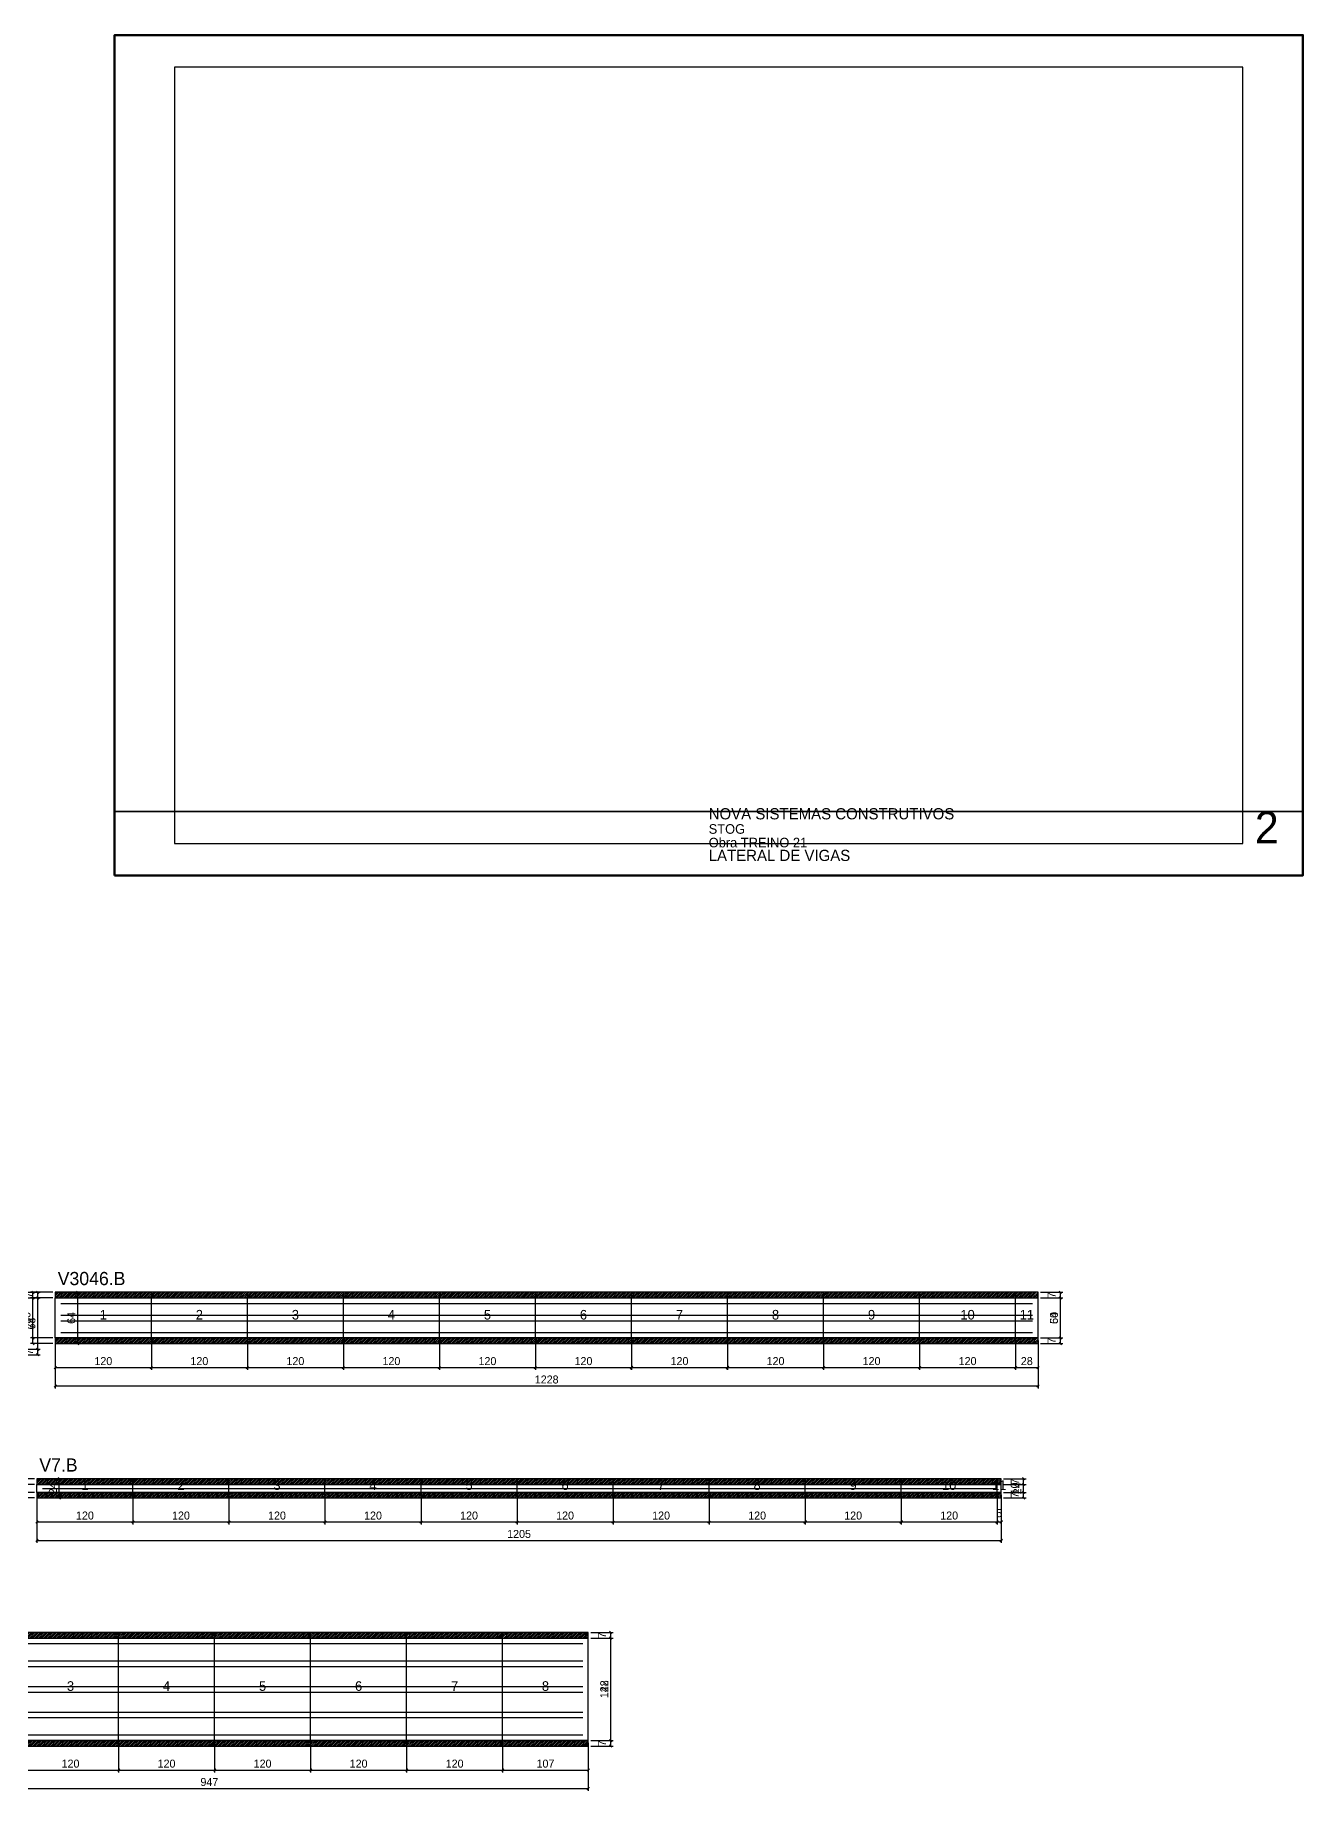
# Model space of a CAD drawing. Extents: x -10500 to 3070, y -7991 to 1250.
# Drawn here: x 1486 to 3070, y -944 to 1250 of the extents above; entities that cross this region are included whole.
import ezdxf
from ezdxf.enums import TextEntityAlignment as Align

# ---------------------------------------------------------------- set-up
doc = ezdxf.new("R2010")
doc.units = 0
for name, color, linetype in [('5', 5, 'Continuous'), ('CARIMBO', 255, 'Continuous'), ('COTA', 241, 'Continuous'), ('Folhas', 255, 'Continuous'), ('NOMENCLATURA', 7, 'Continuous'), ('Painéis', 200, 'Continuous'), ('SARR_2.2x7', 40, 'Continuous'), ('SCO-___-LAJ', 224, 'Continuous')]:
    doc.layers.add(name, color=color, linetype=linetype)
doc.dimstyles.new('PAINEL', dxfattribs={"dimtxt": 10, "dimasz": 3, "dimexe": 3, "dimexo": 3, "dimgap": 3, "dimtad": 1, "dimblk": 'OBLIQUE', "dimblk1": 'OBLIQUE', "dimcen": 2.5, "dimclrd": 4, "dimclre": 4, "dimclrt": 240, "dimazin": 3, "dimtfac": 1, "dimtmove": 0, "dimatfit": 3})

# ---------------------------------------------------------------- blocks, each defined once
blk = doc.blocks.new('_OBLIQUE')
at = {"color": 0, "linetype": 'BYBLOCK'}
blk.add_line((-0.5, -0.5), (0.5, 0.5), dxfattribs=at)

msp = doc.modelspace()

# ---------------------------------------------------------------- hatches: boundary and pattern name
at = {"layer": 'COTA'}
h = msp.add_hatch(dxfattribs=at)
h.set_pattern_fill('ANSI31', scale=0.5)
h.paths.add_polyline_path([(1511, -328), (1631, -328), (1631, -321), (1511, -321)])
h = msp.add_hatch(dxfattribs=at)
h.set_pattern_fill('ANSI31', scale=0.5)
h.paths.add_polyline_path([(1631, -328), (1751, -328), (1751, -321), (1631, -321)])
h = msp.add_hatch(dxfattribs=at)
h.set_pattern_fill('ANSI31', scale=0.5)
h.paths.add_polyline_path([(1751, -328), (1871, -328), (1871, -321), (1751, -321)])
h = msp.add_hatch(dxfattribs=at)
h.set_pattern_fill('ANSI31', scale=0.5)
h.paths.add_polyline_path([(1871, -328), (1991, -328), (1991, -321), (1871, -321)])
h = msp.add_hatch(dxfattribs=at)
h.set_pattern_fill('ANSI31', scale=0.5)
h.paths.add_polyline_path([(1991, -328), (2111, -328), (2111, -321), (1991, -321)])
h = msp.add_hatch(dxfattribs=at)
h.set_pattern_fill('ANSI31', scale=0.5)
h.paths.add_polyline_path([(2111, -328), (2231, -328), (2231, -321), (2111, -321)])
h = msp.add_hatch(dxfattribs=at)
h.set_pattern_fill('ANSI31', scale=0.5)
h.paths.add_polyline_path([(2231, -328), (2351, -328), (2351, -321), (2231, -321)])
h = msp.add_hatch(dxfattribs=at)
h.set_pattern_fill('ANSI31', scale=0.5)
h.paths.add_polyline_path([(2351, -328), (2471, -328), (2471, -321), (2351, -321)])
h = msp.add_hatch(dxfattribs=at)
h.set_pattern_fill('ANSI31', scale=0.5)
h.paths.add_polyline_path([(2471, -328), (2591, -328), (2591, -321), (2471, -321)])
h = msp.add_hatch(dxfattribs=at)
h.set_pattern_fill('ANSI31', scale=0.5)
h.paths.add_polyline_path([(2591, -328), (2711, -328), (2711, -321), (2591, -321)])
h = msp.add_hatch(dxfattribs=at)
h.set_pattern_fill('ANSI31', scale=0.5)
h.paths.add_polyline_path([(2711, -328), (2739, -328), (2739, -321), (2711, -321)])
h = msp.add_hatch(dxfattribs=at)
h.set_pattern_fill('ANSI31', scale=0.5)
h.paths.add_polyline_path([(1511, -385), (1631, -385), (1631, -378), (1511, -378)])
h = msp.add_hatch(dxfattribs=at)
h.set_pattern_fill('ANSI31', scale=0.5)
h.paths.add_polyline_path([(1631, -385), (1751, -385), (1751, -378), (1631, -378)])
h = msp.add_hatch(dxfattribs=at)
h.set_pattern_fill('ANSI31', scale=0.5)
h.paths.add_polyline_path([(1751, -385), (1871, -385), (1871, -378), (1751, -378)])
h = msp.add_hatch(dxfattribs=at)
h.set_pattern_fill('ANSI31', scale=0.5)
h.paths.add_polyline_path([(1871, -385), (1991, -385), (1991, -378), (1871, -378)])
h = msp.add_hatch(dxfattribs=at)
h.set_pattern_fill('ANSI31', scale=0.5)
h.paths.add_polyline_path([(1991, -385), (2111, -385), (2111, -378), (1991, -378)])
h = msp.add_hatch(dxfattribs=at)
h.set_pattern_fill('ANSI31', scale=0.5)
h.paths.add_polyline_path([(2111, -385), (2231, -385), (2231, -378), (2111, -378)])
h = msp.add_hatch(dxfattribs=at)
h.set_pattern_fill('ANSI31', scale=0.5)
h.paths.add_polyline_path([(2231, -385), (2351, -385), (2351, -378), (2231, -378)])
h = msp.add_hatch(dxfattribs=at)
h.set_pattern_fill('ANSI31', scale=0.5)
h.paths.add_polyline_path([(2351, -385), (2471, -385), (2471, -378), (2351, -378)])
h = msp.add_hatch(dxfattribs=at)
h.set_pattern_fill('ANSI31', scale=0.5)
h.paths.add_polyline_path([(2471, -385), (2591, -385), (2591, -378), (2471, -378)])
h = msp.add_hatch(dxfattribs=at)
h.set_pattern_fill('ANSI31', scale=0.5)
h.paths.add_polyline_path([(2591, -385), (2711, -385), (2711, -378), (2591, -378)])
h = msp.add_hatch(dxfattribs=at)
h.set_pattern_fill('ANSI31', scale=0.5)
h.paths.add_polyline_path([(2711, -385), (2739, -385), (2739, -378), (2711, -378)])
h = msp.add_hatch(dxfattribs=at)
h.set_pattern_fill('ANSI31', scale=0.5)
h.paths.add_polyline_path([(1488, -561), (1608, -561), (1608, -554), (1488, -554)])
h = msp.add_hatch(dxfattribs=at)
h.set_pattern_fill('ANSI31', scale=0.5)
h.paths.add_polyline_path([(1608, -561), (1728, -561), (1728, -554), (1608, -554)])
h = msp.add_hatch(dxfattribs=at)
h.set_pattern_fill('ANSI31', scale=0.5)
h.paths.add_polyline_path([(1728, -561), (1848, -561), (1848, -554), (1728, -554)])
h = msp.add_hatch(dxfattribs=at)
h.set_pattern_fill('ANSI31', scale=0.5)
h.paths.add_polyline_path([(1848, -561), (1968, -561), (1968, -554), (1848, -554)])
h = msp.add_hatch(dxfattribs=at)
h.set_pattern_fill('ANSI31', scale=0.5)
h.paths.add_polyline_path([(1968, -561), (2088, -561), (2088, -554), (1968, -554)])
h = msp.add_hatch(dxfattribs=at)
h.set_pattern_fill('ANSI31', scale=0.5)
h.paths.add_polyline_path([(2088, -561), (2208, -561), (2208, -554), (2088, -554)])
h = msp.add_hatch(dxfattribs=at)
h.set_pattern_fill('ANSI31', scale=0.5)
h.paths.add_polyline_path([(2208, -561), (2328, -561), (2328, -554), (2208, -554)])
h = msp.add_hatch(dxfattribs=at)
h.set_pattern_fill('ANSI31', scale=0.5)
h.paths.add_polyline_path([(2328, -561), (2448, -561), (2448, -554), (2328, -554)])
h = msp.add_hatch(dxfattribs=at)
h.set_pattern_fill('ANSI31', scale=0.5)
h.paths.add_polyline_path([(2448, -561), (2568, -561), (2568, -554), (2448, -554)])
h = msp.add_hatch(dxfattribs=at)
h.set_pattern_fill('ANSI31', scale=0.5)
h.paths.add_polyline_path([(2568, -561), (2688, -561), (2688, -554), (2568, -554)])
h = msp.add_hatch(dxfattribs=at)
h.set_pattern_fill('ANSI31', scale=0.5)
h.paths.add_polyline_path([(2688, -561), (2693, -561), (2693, -554), (2688, -554)])
h = msp.add_hatch(dxfattribs=at)
h.set_pattern_fill('ANSI31', scale=0.5)
h.paths.add_polyline_path([(1488, -578), (1608, -578), (1608, -571), (1488, -571)])
h = msp.add_hatch(dxfattribs=at)
h.set_pattern_fill('ANSI31', scale=0.5)
h.paths.add_polyline_path([(1608, -578), (1728, -578), (1728, -571), (1608, -571)])
h = msp.add_hatch(dxfattribs=at)
h.set_pattern_fill('ANSI31', scale=0.5)
h.paths.add_polyline_path([(1728, -578), (1848, -578), (1848, -571), (1728, -571)])
h = msp.add_hatch(dxfattribs=at)
h.set_pattern_fill('ANSI31', scale=0.5)
h.paths.add_polyline_path([(1848, -578), (1968, -578), (1968, -571), (1848, -571)])
h = msp.add_hatch(dxfattribs=at)
h.set_pattern_fill('ANSI31', scale=0.5)
h.paths.add_polyline_path([(1968, -578), (2088, -578), (2088, -571), (1968, -571)])
h = msp.add_hatch(dxfattribs=at)
h.set_pattern_fill('ANSI31', scale=0.5)
h.paths.add_polyline_path([(2088, -578), (2208, -578), (2208, -571), (2088, -571)])
h = msp.add_hatch(dxfattribs=at)
h.set_pattern_fill('ANSI31', scale=0.5)
h.paths.add_polyline_path([(2208, -578), (2328, -578), (2328, -571), (2208, -571)])
h = msp.add_hatch(dxfattribs=at)
h.set_pattern_fill('ANSI31', scale=0.5)
h.paths.add_polyline_path([(2328, -578), (2448, -578), (2448, -571), (2328, -571)])
h = msp.add_hatch(dxfattribs=at)
h.set_pattern_fill('ANSI31', scale=0.5)
h.paths.add_polyline_path([(2448, -578), (2568, -578), (2568, -571), (2448, -571)])
h = msp.add_hatch(dxfattribs=at)
h.set_pattern_fill('ANSI31', scale=0.5)
h.paths.add_polyline_path([(2568, -578), (2688, -578), (2688, -571), (2568, -571)])
h = msp.add_hatch(dxfattribs=at)
h.set_pattern_fill('ANSI31', scale=0.5)
h.paths.add_polyline_path([(2688, -578), (2693, -578), (2693, -571), (2688, -571)])
h = msp.add_hatch(dxfattribs=at)
h.set_pattern_fill('ANSI31', scale=0.5)
h.paths.add_polyline_path([(1470, -753), (1590, -753), (1590, -746), (1470, -746)])
h = msp.add_hatch(dxfattribs=at)
h.set_pattern_fill('ANSI31', scale=0.5)
h.paths.add_polyline_path([(1590, -753), (1710, -753), (1710, -746), (1590, -746)])
h = msp.add_hatch(dxfattribs=at)
h.set_pattern_fill('ANSI31', scale=0.5)
h.paths.add_polyline_path([(1710, -753), (1830, -753), (1830, -746), (1710, -746)])
h = msp.add_hatch(dxfattribs=at)
h.set_pattern_fill('ANSI31', scale=0.5)
h.paths.add_polyline_path([(1830, -753), (1950, -753), (1950, -746), (1830, -746)])
h = msp.add_hatch(dxfattribs=at)
h.set_pattern_fill('ANSI31', scale=0.5)
h.paths.add_polyline_path([(1950, -753), (2070, -753), (2070, -746), (1950, -746)])
h = msp.add_hatch(dxfattribs=at)
h.set_pattern_fill('ANSI31', scale=0.5)
h.paths.add_polyline_path([(2070, -753), (2177, -753), (2177, -746), (2070, -746)])
h = msp.add_hatch(dxfattribs=at)
h.set_pattern_fill('ANSI31', scale=0.5)
h.paths.add_polyline_path([(1470, -888), (1590, -888), (1590, -881), (1470, -881)])
h = msp.add_hatch(dxfattribs=at)
h.set_pattern_fill('ANSI31', scale=0.5)
h.paths.add_polyline_path([(1590, -888), (1710, -888), (1710, -881), (1590, -881)])
h = msp.add_hatch(dxfattribs=at)
h.set_pattern_fill('ANSI31', scale=0.5)
h.paths.add_polyline_path([(1710, -888), (1830, -888), (1830, -881), (1710, -881)])
h = msp.add_hatch(dxfattribs=at)
h.set_pattern_fill('ANSI31', scale=0.5)
h.paths.add_polyline_path([(1830, -888), (1950, -888), (1950, -881), (1830, -881)])
h = msp.add_hatch(dxfattribs=at)
h.set_pattern_fill('ANSI31', scale=0.5)
h.paths.add_polyline_path([(1950, -888), (2070, -888), (2070, -881), (1950, -881)])
h = msp.add_hatch(dxfattribs=at)
h.set_pattern_fill('ANSI31', scale=0.5)
h.paths.add_polyline_path([(2070, -888), (2177, -888), (2177, -881), (2070, -881)])

# ---------------------------------------------------------------- linework, layer by layer
at = {"layer": 'CARIMBO', "lineweight": 35}
msp.add_line((1585, 280), (3070, 280), dxfattribs=at)
at = {"layer": 'Folhas', "lineweight": 50}
msp.add_lwpolyline([(1585, 200), (3070, 200), (3070, 1250), (1585, 1250)], close=True, dxfattribs=at)
at = {"layer": 'Folhas', "lineweight": 25}
msp.add_lwpolyline([(1660, 240), (2995, 240), (2995, 1210), (1660, 1210)], close=True, dxfattribs=at)
at = {"layer": 'Painéis'}
for p, q in [((1511, -328), (1631, -328)), ((1511, -378), (1511, -328)), ((1631, -378), (1631, -328)), ((1631, -378), (1631, -328)), ((1631, -328), (1751, -328)), ((1631, -378), (1631, -328)), ((1751, -378), (1751, -328)), ((1751, -378), (1751, -328)), ((1751, -328), (1871, -328)), ((1751, -378), (1751, -328)), ((1871, -378), (1871, -328)), ((1871, -378), (1871, -328)), ((1871, -328), (1991, -328)), ((1871, -378), (1871, -328)), ((1991, -378), (1991, -328)), ((1991, -378), (1991, -328)), ((1991, -328), (2111, -328)), ((1991, -378), (1991, -328)), ((2111, -378), (2111, -328)), ((2111, -378), (2111, -328)), ((2111, -328), (2231, -328)), ((2111, -378), (2111, -328)), ((2231, -378), (2231, -328)), ((2231, -378), (2231, -328)), ((2231, -328), (2351, -328)), ((2231, -378), (2231, -328)), ((2351, -378), (2351, -328)), ((2351, -378), (2351, -328)), ((2351, -328), (2471, -328)), ((2351, -378), (2351, -328)), ((2471, -378), (2471, -328)), ((2471, -378), (2471, -328)), ((2471, -328), (2591, -328)), ((2471, -378), (2471, -328)), ((2591, -378), (2591, -328)), ((2591, -378), (2591, -328)), ((2591, -328), (2711, -328)), ((2591, -378), (2591, -328)), ((2711, -378), (2711, -328)), ((2711, -378), (2711, -328)), ((2711, -328), (2739, -328)), ((2711, -378), (2711, -328)), ((2739, -378), (2739, -328)), ((1511, -378), (1631, -378)), ((1631, -378), (1751, -378)), ((1751, -378), (1871, -378)), ((1871, -378), (1991, -378)), ((1991, -378), (2111, -378)), ((2111, -378), (2231, -378)), ((2231, -378), (2351, -378)), ((2351, -378), (2471, -378)), ((2471, -378), (2591, -378)), ((2591, -378), (2711, -378)), ((2711, -378), (2739, -378)), ((1488, -561), (1608, -561)), ((1488, -571), (1488, -561)), ((1608, -571), (1608, -561)), ((1608, -571), (1608, -561)), ((1608, -561), (1728, -561)), ((1608, -571), (1608, -561)), ((1728, -571), (1728, -561)), ((1728, -571), (1728, -561)), ((1728, -561), (1848, -561)), ((1728, -571), (1728, -561)), ((1848, -571), (1848, -561)), ((1848, -571), (1848, -561)), ((1848, -561), (1968, -561)), ((1848, -571), (1848, -561)), ((1968, -571), (1968, -561)), ((1968, -571), (1968, -561)), ((1968, -561), (2088, -561)), ((1968, -571), (1968, -561)), ((2088, -571), (2088, -561)), ((2088, -571), (2088, -561)), ((2088, -561), (2208, -561)), ((2088, -571), (2088, -561)), ((2208, -571), (2208, -561)), ((2208, -571), (2208, -561)), ((2208, -561), (2328, -561)), ((2208, -571), (2208, -561)), ((2328, -571), (2328, -561)), ((2328, -571), (2328, -561)), ((2328, -561), (2448, -561)), ((2328, -571), (2328, -561)), ((2448, -571), (2448, -561)), ((2448, -571), (2448, -561)), ((2448, -561), (2568, -561)), ((2448, -571), (2448, -561)), ((2568, -571), (2568, -561)), ((2568, -571), (2568, -561)), ((2568, -561), (2688, -561)), ((2568, -571), (2568, -561)), ((2688, -571), (2688, -561)), ((2688, -571), (2688, -561)), ((2688, -561), (2693, -561)), ((2688, -571), (2688, -561)), ((2693, -571), (2693, -561)), ((1488, -571), (1608, -571)), ((1608, -571), (1728, -571)), ((1728, -571), (1848, -571)), ((1848, -571), (1968, -571)), ((1968, -571), (2088, -571)), ((2088, -571), (2208, -571)), ((2208, -571), (2328, -571)), ((2328, -571), (2448, -571)), ((2448, -571), (2568, -571)), ((2568, -571), (2688, -571)), ((2688, -571), (2693, -571)), ((1470, -753), (1590, -753)), ((1590, -881), (1590, -753)), ((1590, -881), (1590, -753)), ((1590, -753), (1710, -753)), ((1590, -881), (1590, -753)), ((1710, -881), (1710, -753)), ((1710, -881), (1710, -753)), ((1710, -753), (1830, -753)), ((1710, -881), (1710, -753)), ((1830, -881), (1830, -753)), ((1830, -881), (1830, -753)), ((1830, -753), (1950, -753)), ((1830, -881), (1830, -753)), ((1950, -881), (1950, -753)), ((1950, -881), (1950, -753)), ((1950, -753), (2070, -753)), ((1950, -881), (1950, -753)), ((2070, -881), (2070, -753)), ((2070, -881), (2070, -753)), ((2070, -753), (2177, -753)), ((2070, -881), (2070, -753)), ((2177, -881), (2177, -753)), ((1470, -881), (1590, -881)), ((1590, -881), (1710, -881)), ((1710, -881), (1830, -881)), ((1830, -881), (1950, -881)), ((1950, -881), (2070, -881)), ((2070, -881), (2177, -881))]:
    msp.add_line(p, q, dxfattribs=at)
at = {"layer": 'SARR_2.2x7'}
for points in [[(1518, -335), (1631, -335)], [(1518, -335), (1631, -335)], [(1518, -349.5), (1631, -349.5)], [(1518, -349.5), (1631, -349.5)], [(1631, -335), (1751, -335)], [(1631, -335), (1751, -335)], [(1631, -349.5), (1751, -349.5)], [(1631, -349.5), (1751, -349.5)], [(1751, -335), (1871, -335)], [(1751, -335), (1871, -335)], [(1751, -349.5), (1871, -349.5)], [(1751, -349.5), (1871, -349.5)], [(1871, -335), (1991, -335)], [(1871, -335), (1991, -335)], [(1871, -349.5), (1991, -349.5)], [(1871, -349.5), (1991, -349.5)], [(1991, -335), (2111, -335)], [(1991, -335), (2111, -335)], [(1991, -349.5), (2111, -349.5)], [(1991, -349.5), (2111, -349.5)], [(2111, -335), (2231, -335)], [(2111, -335), (2231, -335)], [(2111, -349.5), (2231, -349.5)], [(2111, -349.5), (2231, -349.5)], [(2231, -335), (2351, -335)], [(2231, -335), (2351, -335)], [(2231, -349.5), (2351, -349.5)], [(2231, -349.5), (2351, -349.5)], [(2351, -335), (2471, -335)], [(2351, -335), (2471, -335)], [(2351, -349.5), (2471, -349.5)], [(2351, -349.5), (2471, -349.5)], [(2471, -335), (2591, -335)], [(2471, -335), (2591, -335)], [(2471, -349.5), (2591, -349.5)], [(2471, -349.5), (2591, -349.5)], [(2591, -335), (2711, -335)], [(2591, -335), (2711, -335)], [(2591, -349.5), (2711, -349.5)], [(2591, -349.5), (2711, -349.5)], [(2711, -335), (2732, -335)], [(2711, -335), (2732, -335)], [(2711, -349.5), (2732, -349.5)], [(2711, -349.5), (2732, -349.5)], [(1518, -356.5), (1631, -356.5)], [(1518, -356.5), (1631, -356.5)], [(1518, -371), (1631, -371)], [(1518, -371), (1631, -371)], [(1631, -356.5), (1751, -356.5)], [(1631, -356.5), (1751, -356.5)], [(1631, -371), (1751, -371)], [(1631, -371), (1751, -371)], [(1751, -356.5), (1871, -356.5)], [(1751, -356.5), (1871, -356.5)], [(1751, -371), (1871, -371)], [(1751, -371), (1871, -371)], [(1871, -356.5), (1991, -356.5)], [(1871, -356.5), (1991, -356.5)], [(1871, -371), (1991, -371)], [(1871, -371), (1991, -371)], [(1991, -356.5), (2111, -356.5)], [(1991, -356.5), (2111, -356.5)], [(1991, -371), (2111, -371)], [(1991, -371), (2111, -371)], [(2111, -356.5), (2231, -356.5)], [(2111, -356.5), (2231, -356.5)], [(2111, -371), (2231, -371)], [(2111, -371), (2231, -371)], [(2231, -356.5), (2351, -356.5)], [(2231, -356.5), (2351, -356.5)], [(2231, -371), (2351, -371)], [(2231, -371), (2351, -371)], [(2351, -356.5), (2471, -356.5)], [(2351, -356.5), (2471, -356.5)], [(2351, -371), (2471, -371)], [(2351, -371), (2471, -371)], [(2471, -356.5), (2591, -356.5)], [(2471, -356.5), (2591, -356.5)], [(2471, -371), (2591, -371)], [(2471, -371), (2591, -371)], [(2591, -356.5), (2711, -356.5)], [(2591, -356.5), (2711, -356.5)], [(2591, -371), (2711, -371)], [(2591, -371), (2711, -371)], [(2711, -356.5), (2732, -356.5)], [(2711, -356.5), (2732, -356.5)], [(2711, -371), (2732, -371)], [(2711, -371), (2732, -371)], [(1495, -566), (1608, -566)], [(1495, -566), (1608, -566)], [(1608, -566), (1728, -566)], [(1608, -566), (1728, -566)], [(1728, -566), (1848, -566)], [(1728, -566), (1848, -566)], [(1848, -566), (1968, -566)], [(1848, -566), (1968, -566)], [(1968, -566), (2088, -566)], [(1968, -566), (2088, -566)], [(2088, -566), (2208, -566)], [(2088, -566), (2208, -566)], [(2208, -566), (2328, -566)], [(2208, -566), (2328, -566)], [(2328, -566), (2448, -566)], [(2328, -566), (2448, -566)], [(2448, -566), (2568, -566)], [(2448, -566), (2568, -566)], [(2568, -566), (2688, -566)], [(2568, -566), (2688, -566)], [(1470, -760), (1590, -760)], [(1470, -760), (1590, -760)], [(1590, -760), (1710, -760)], [(1590, -760), (1710, -760)], [(1710, -760), (1830, -760)], [(1710, -760), (1830, -760)], [(1830, -760), (1950, -760)], [(1830, -760), (1950, -760)], [(1950, -760), (2070, -760)], [(1950, -760), (2070, -760)], [(2070, -760), (2170, -760)], [(2070, -760), (2170, -760)], [(1470, -781.5), (1590, -781.5)], [(1470, -781.5), (1590, -781.5)], [(1470, -788.5), (1590, -788.5)], [(1470, -788.5), (1590, -788.5)], [(1590, -781.5), (1710, -781.5)], [(1590, -781.5), (1710, -781.5)], [(1590, -788.5), (1710, -788.5)], [(1590, -788.5), (1710, -788.5)], [(1710, -781.5), (1830, -781.5)], [(1710, -781.5), (1830, -781.5)], [(1710, -788.5), (1830, -788.5)], [(1710, -788.5), (1830, -788.5)], [(1830, -781.5), (1950, -781.5)], [(1830, -781.5), (1950, -781.5)], [(1830, -788.5), (1950, -788.5)], [(1830, -788.5), (1950, -788.5)], [(1950, -781.5), (2070, -781.5)], [(1950, -781.5), (2070, -781.5)], [(1950, -788.5), (2070, -788.5)], [(1950, -788.5), (2070, -788.5)], [(2070, -781.5), (2170, -781.5)], [(2070, -781.5), (2170, -781.5)], [(2070, -788.5), (2170, -788.5)], [(2070, -788.5), (2170, -788.5)], [(1470, -813.5), (1590, -813.5)], [(1470, -813.5), (1590, -813.5)], [(1470, -820.5), (1590, -820.5)], [(1470, -820.5), (1590, -820.5)], [(1590, -813.5), (1710, -813.5)], [(1590, -813.5), (1710, -813.5)], [(1590, -820.5), (1710, -820.5)], [(1590, -820.5), (1710, -820.5)], [(1710, -813.5), (1830, -813.5)], [(1710, -813.5), (1830, -813.5)], [(1710, -820.5), (1830, -820.5)], [(1710, -820.5), (1830, -820.5)], [(1830, -813.5), (1950, -813.5)], [(1830, -813.5), (1950, -813.5)], [(1830, -820.5), (1950, -820.5)], [(1830, -820.5), (1950, -820.5)], [(1950, -813.5), (2070, -813.5)], [(1950, -813.5), (2070, -813.5)], [(1950, -820.5), (2070, -820.5)], [(1950, -820.5), (2070, -820.5)], [(2070, -813.5), (2170, -813.5)], [(2070, -813.5), (2170, -813.5)], [(2070, -820.5), (2170, -820.5)], [(2070, -820.5), (2170, -820.5)], [(1470, -845.5), (1590, -845.5)], [(1470, -845.5), (1590, -845.5)], [(1470, -852.5), (1590, -852.5)], [(1470, -852.5), (1590, -852.5)], [(1590, -845.5), (1710, -845.5)], [(1590, -845.5), (1710, -845.5)], [(1590, -852.5), (1710, -852.5)], [(1590, -852.5), (1710, -852.5)], [(1710, -845.5), (1830, -845.5)], [(1710, -845.5), (1830, -845.5)], [(1710, -852.5), (1830, -852.5)], [(1710, -852.5), (1830, -852.5)], [(1830, -845.5), (1950, -845.5)], [(1830, -845.5), (1950, -845.5)], [(1830, -852.5), (1950, -852.5)], [(1830, -852.5), (1950, -852.5)], [(1950, -845.5), (2070, -845.5)], [(1950, -845.5), (2070, -845.5)], [(1950, -852.5), (2070, -852.5)], [(1950, -852.5), (2070, -852.5)], [(2070, -845.5), (2170, -845.5)], [(2070, -845.5), (2170, -845.5)], [(2070, -852.5), (2170, -852.5)], [(2070, -852.5), (2170, -852.5)], [(1470, -874), (1590, -874)], [(1470, -874), (1590, -874)], [(1590, -874), (1710, -874)], [(1590, -874), (1710, -874)], [(1710, -874), (1830, -874)], [(1710, -874), (1830, -874)], [(1830, -874), (1950, -874)], [(1830, -874), (1950, -874)], [(1950, -874), (2070, -874)], [(1950, -874), (2070, -874)], [(2070, -874), (2170, -874)], [(2070, -874), (2170, -874)]]:
    msp.add_lwpolyline(points, dxfattribs=at)
at = {"layer": 'SCO-___-LAJ'}
for points in [[(1511, -328), (1631, -328), (1631, -321), (1511, -321)], [(1631, -328), (1751, -328), (1751, -321), (1631, -321)], [(1751, -328), (1871, -328), (1871, -321), (1751, -321)], [(1871, -328), (1991, -328), (1991, -321), (1871, -321)], [(1991, -328), (2111, -328), (2111, -321), (1991, -321)], [(2111, -328), (2231, -328), (2231, -321), (2111, -321)], [(2231, -328), (2351, -328), (2351, -321), (2231, -321)], [(2351, -328), (2471, -328), (2471, -321), (2351, -321)], [(2471, -328), (2591, -328), (2591, -321), (2471, -321)], [(2591, -328), (2711, -328), (2711, -321), (2591, -321)], [(2711, -328), (2739, -328), (2739, -321), (2711, -321)], [(1511, -385), (1631, -385), (1631, -378), (1511, -378)], [(1631, -385), (1751, -385), (1751, -378), (1631, -378)], [(1751, -385), (1871, -385), (1871, -378), (1751, -378)], [(1871, -385), (1991, -385), (1991, -378), (1871, -378)], [(1991, -385), (2111, -385), (2111, -378), (1991, -378)], [(2111, -385), (2231, -385), (2231, -378), (2111, -378)], [(2231, -385), (2351, -385), (2351, -378), (2231, -378)], [(2351, -385), (2471, -385), (2471, -378), (2351, -378)], [(2471, -385), (2591, -385), (2591, -378), (2471, -378)], [(2591, -385), (2711, -385), (2711, -378), (2591, -378)], [(2711, -385), (2739, -385), (2739, -378), (2711, -378)], [(1488, -561), (1608, -561), (1608, -554), (1488, -554)], [(1608, -561), (1728, -561), (1728, -554), (1608, -554)], [(1728, -561), (1848, -561), (1848, -554), (1728, -554)], [(1848, -561), (1968, -561), (1968, -554), (1848, -554)], [(1968, -561), (2088, -561), (2088, -554), (1968, -554)], [(2088, -561), (2208, -561), (2208, -554), (2088, -554)], [(2208, -561), (2328, -561), (2328, -554), (2208, -554)], [(2328, -561), (2448, -561), (2448, -554), (2328, -554)], [(2448, -561), (2568, -561), (2568, -554), (2448, -554)], [(2568, -561), (2688, -561), (2688, -554), (2568, -554)], [(2688, -561), (2693, -561), (2693, -554), (2688, -554)], [(1488, -578), (1608, -578), (1608, -571), (1488, -571)], [(1608, -578), (1728, -578), (1728, -571), (1608, -571)], [(1728, -578), (1848, -578), (1848, -571), (1728, -571)], [(1848, -578), (1968, -578), (1968, -571), (1848, -571)], [(1968, -578), (2088, -578), (2088, -571), (1968, -571)], [(2088, -578), (2208, -578), (2208, -571), (2088, -571)], [(2208, -578), (2328, -578), (2328, -571), (2208, -571)], [(2328, -578), (2448, -578), (2448, -571), (2328, -571)], [(2448, -578), (2568, -578), (2568, -571), (2448, -571)], [(2568, -578), (2688, -578), (2688, -571), (2568, -571)], [(2688, -578), (2693, -578), (2693, -571), (2688, -571)], [(1470, -753), (1590, -753), (1590, -746), (1470, -746)], [(1590, -753), (1710, -753), (1710, -746), (1590, -746)], [(1710, -753), (1830, -753), (1830, -746), (1710, -746)], [(1830, -753), (1950, -753), (1950, -746), (1830, -746)], [(1950, -753), (2070, -753), (2070, -746), (1950, -746)], [(2070, -753), (2177, -753), (2177, -746), (2070, -746)], [(1470, -888), (1590, -888), (1590, -881), (1470, -881)], [(1590, -888), (1710, -888), (1710, -881), (1590, -881)], [(1710, -888), (1830, -888), (1830, -881), (1710, -881)], [(1830, -888), (1950, -888), (1950, -881), (1830, -881)], [(1950, -888), (2070, -888), (2070, -881), (1950, -881)], [(2070, -888), (2177, -888), (2177, -881), (2070, -881)]]:
    msp.add_lwpolyline(points, close=True, dxfattribs=at)

# ---------------------------------------------------------------- texts
at = {"layer": '5'}
for s, p in [('1', (1571, -349)), ('2', (1691, -349)), ('3', (1811, -349)), ('4', (1931, -349)), ('5', (2051, -349)), ('6', (2171, -349)), ('7', (2291, -349)), ('8', (2411, -349)), ('9', (2531, -349)), ('10', (2651, -349)), ('11', (2725, -349)), ('1', (1548, -562)), ('2', (1668, -562)), ('3', (1788, -562)), ('4', (1908, -562)), ('5', (2028, -562)), ('6', (2148, -562)), ('7', (2268, -562)), ('8', (2388, -562)), ('9', (2508, -562)), ('10', (2628, -562)), ('11', (2690.5, -562)), ('3', (1530, -813)), ('4', (1650, -813)), ('5', (1770, -813)), ('6', (1890, -813)), ('7', (2010, -813)), ('8', (2123.5, -813))]:
    msp.add_text(s, height=12, dxfattribs=at).set_placement(p, align=Align.MIDDLE_CENTER)
at = {"layer": 'CARIMBO'}
for s, height, p in [('STOG', 12, (2327.5, 252)), ('NOVA SISTEMAS CONSTRUTIVOS', 14, (2327.5, 270)), ('2', 40, (3010, 240)), ('Obra TREINO 21', 12, (2327.5, 235)), ('LATERAL DE VIGAS', 14, (2327.5, 218))]:
    msp.add_text(s, height=height, dxfattribs=at).set_placement(p)
at = {"layer": 'NOMENCLATURA'}
for s, p in [('V3046.B', (1514, -312)), ('V7.B', (1491, -545))]:
    msp.add_text(s, height=16.5, dxfattribs=at).set_placement(p)

# ---------------------------------------------------------------- dimensions: what is measured, and where the dimension line sits
at = {"layer": 'COTA'}
for base, p1, p2 in [((1489, -399), (1461, -399), (1461, -321)), ((1489, -328), (1461, -328), (1461, -321)), ((1489, -392), (1461, -392), (1461, -328)), ((1483, -328), (1511, -328), (1511, -321)), ((1483, -378), (1511, -378), (1511, -328)), ((1539, -385), (1511, -385), (1511, -321)), ((2767, -385), (2739, -385), (2739, -321)), ((2767, -328), (2739, -328), (2739, -321)), ((2767, -378), (2739, -378), (2739, -328)), ((1489, -399), (1461, -399), (1461, -392)), ((1483, -385), (1511, -385), (1511, -378)), ((2767, -385), (2739, -385), (2739, -378)), ((1460, -561), (1488, -561), (1488, -554)), ((1460, -571), (1488, -571), (1488, -561)), ((1460, -578), (1488, -578), (1488, -571)), ((1516, -578), (1488, -578), (1488, -554)), ((2721, -578), (2693, -578), (2693, -554)), ((2721, -561), (2693, -561), (2693, -554)), ((2721, -571), (2693, -571), (2693, -561)), ((2721, -578), (2693, -578), (2693, -571)), ((2205, -888), (2177, -888), (2177, -746)), ((2205, -753), (2177, -753), (2177, -746)), ((2205, -881), (2177, -881), (2177, -753)), ((2205, -888), (2177, -888), (2177, -881))]:
    msp.add_linear_dim(base=base, p1=p1, p2=p2, angle=90, dimstyle='PAINEL', dxfattribs=at).render()
for base, p1, p2 in [((1511, -415), (1511, -378), (1631, -378)), ((1511, -438), (1511, -378), (2739, -378)), ((1631, -415), (1631, -378), (1751, -378)), ((1751, -415), (1751, -378), (1871, -378)), ((1871, -415), (1871, -378), (1991, -378)), ((1991, -415), (1991, -378), (2111, -378)), ((2111, -415), (2111, -378), (2231, -378)), ((2231, -415), (2231, -378), (2351, -378)), ((2351, -415), (2351, -378), (2471, -378)), ((2471, -415), (2471, -378), (2591, -378)), ((2591, -415), (2591, -378), (2711, -378)), ((2711, -415), (2711, -378), (2739, -378)), ((1488, -608), (1488, -571), (1608, -571)), ((1488, -631), (1488, -571), (2693, -571)), ((1608, -608), (1608, -571), (1728, -571)), ((1728, -608), (1728, -571), (1848, -571)), ((1848, -608), (1848, -571), (1968, -571)), ((1968, -608), (1968, -571), (2088, -571)), ((2088, -608), (2088, -571), (2208, -571)), ((2208, -608), (2208, -571), (2328, -571)), ((2328, -608), (2328, -571), (2448, -571)), ((2448, -608), (2448, -571), (2568, -571)), ((2568, -608), (2568, -571), (2688, -571)), ((2688, -608), (2688, -571), (2693, -571)), ((1230, -941), (1230, -881), (2177, -881)), ((1470, -918), (1470, -881), (1590, -881)), ((1590, -918), (1590, -881), (1710, -881)), ((1710, -918), (1710, -881), (1830, -881)), ((1830, -918), (1830, -881), (1950, -881)), ((1950, -918), (1950, -881), (2070, -881)), ((2070, -918), (2070, -881), (2177, -881))]:
    msp.add_linear_dim(base=base, p1=p1, p2=p2, dimstyle='PAINEL', dxfattribs=at).render()

doc.saveas('drawing.dxf')
